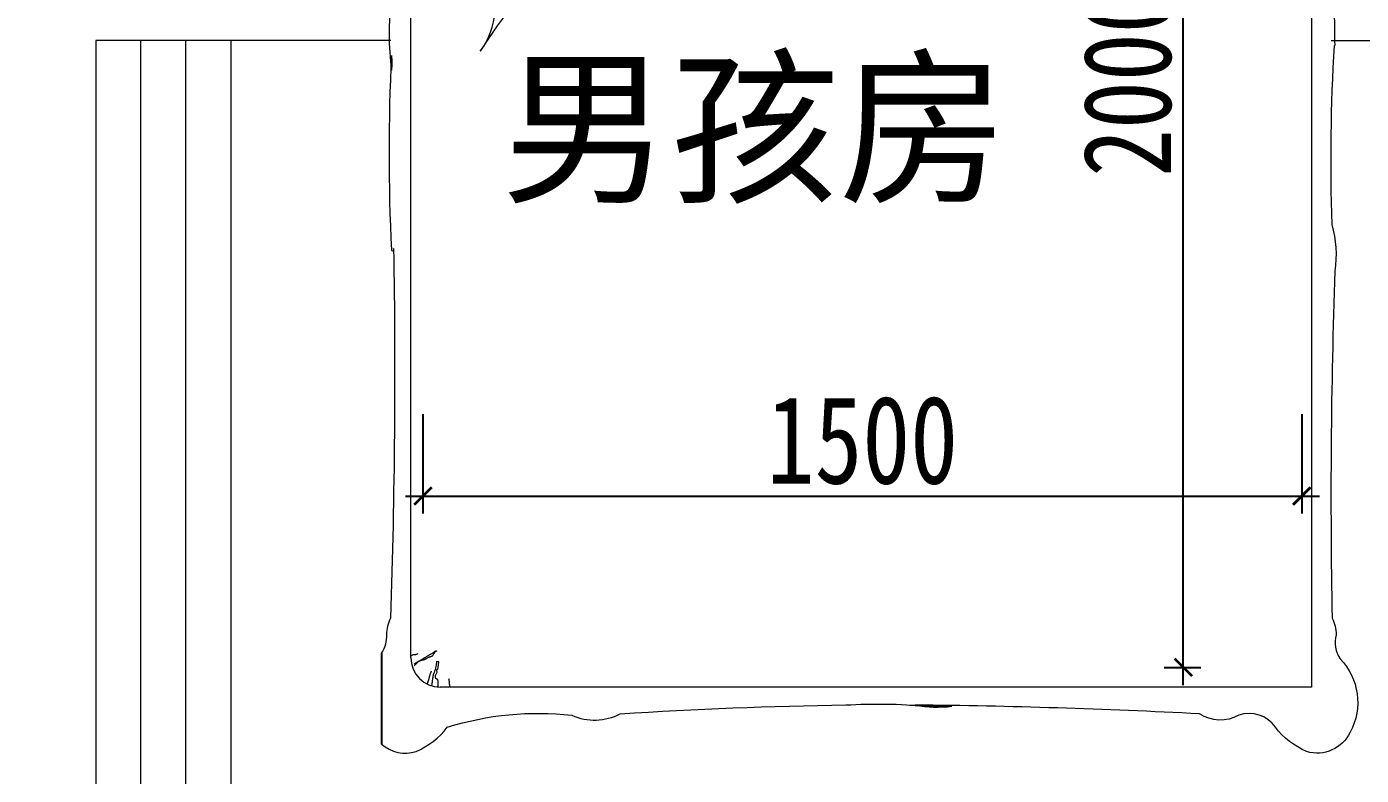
# Model space of a CAD drawing. Header units: millimetres. Extents: x -41640 to 3079702, y -5257903 to 68462.
# Drawn here: x -19604 to -17326, y 48205 to 49481 of the extents above; entities that cross this region are included whole.
import ezdxf

# ---------------------------------------------------------------- set-up
doc = ezdxf.new("R2010")
doc.units = ezdxf.units.MM
doc.header["$LTSCALE"] = 10
doc.layers.get('0').update_dxf_attribs({"color": 255})
doc.layers.get('Defpoints').update_dxf_attribs({"color": 255})
doc.layers.add('0008原建筑墙柱体', color=145, linetype='Continuous')
doc.layers.add('WALL', color=255, linetype='Continuous')
doc.layers.add('FURNITURE', color=2, linetype='Continuous', lineweight=5)
doc.styles.add('(图框)宋体', font='', dxfattribs={"width": 0.8})
doc.styles.get("Standard").update_dxf_attribs({"font": ''})
doc.styles.add('邓林', font='simhei.ttf')
doc.styles.get('(图框)宋体').set_extended_font_data('SimSun')
doc.styles.get('Standard').set_extended_font_data('SimSun')
doc.dimstyles.get("Standard").update_dxf_attribs({"dimtxt": 0.18, "dimasz": 0.18, "dimexe": 0.18, "dimexo": 0.0625, "dimgap": 0.09, "dimtad": 0, "dimtih": 1, "dimtoh": 1, "dimdec": 4, "dimzin": 0, "dimdsep": 46, "dimtxsty": 'Standard', "dimcen": 0.09, "dimadec": 0, "dimazin": 0, "dimtfac": 1, "dimtdec": 4, "dimtofl": 0, "dimtmove": 0, "dimatfit": 3, "dimfxl": 1, "dimtolj": 1, "dimtzin": 0, "dimarcsym": 0})

# ---------------------------------------------------------------- blocks, each defined once
blk = doc.blocks.new('_ArchTick')
at = {"color": 0, "linetype": 'ByBlock', "const_width": 0.15}
blk.add_lwpolyline([(-0.5, -0.5), (0.5, 0.5)], dxfattribs=at)
blk = doc.blocks.new('*D564')
at = {"color": 250, "lineweight": -2}
for p, q in [((-28380.4, 49097), (-28380.4, 47127)), ((-28231.1, 49067), (-28410.4, 49067)), ((-28230.4, 47157), (-28410.4, 47157))]:
    blk.add_line(p, q, dxfattribs=at)
at = {"layer": 'Defpoints', "color": 0, "lineweight": 30}
for p in [(-28201.1, 49067), (-28380.4, 47157), (3072889, 47157)]:
    blk.add_point(p, dxfattribs=at)
at = {"color": 250, "lineweight": -2, "xscale": 30, "yscale": 30, "zscale": 30}
for p, rotation in [((-28380.4, 49067), 90), ((-28380.4, 47157), 270)]:
    blk.add_blockref('_ArchTick', p, dxfattribs=dict(at, rotation=rotation))
at = {"color": 45, "insert": (-28475.4, 48112), "char_height": 150, "attachment_point": 5, "rotation": 90, "style": '(图框)宋体', "bg_fill": 3, "box_fill_scale": 1.1, "bg_fill_color": 256, "bg_fill_true_color": 13158600, "bg_fill_transparency": 5547292}
blk.add_mtext('1910', dxfattribs=at)
blk = doc.blocks.new('_Dot')
at = {"color": 0, "linetype": 'ByBlock', "lineweight": -2}
blk.add_line((-0.5, 0), (-1, 0), dxfattribs=at)
at = {"color": 0, "linetype": 'ByBlock', "const_width": 0.5}
blk.add_lwpolyline([(-0.25, 0, 1), (0.25, 0, 1)], format="xyb", close=True, dxfattribs=at)
blk = doc.blocks.new('DOT')
at = {"color": 0, "linetype": 'ByBlock'}
blk.add_line((-0.35, 0), (-1, 0), dxfattribs=at)
at = {"color": 0, "linetype": 'ByBlock', "const_width": 0.35}
blk.add_lwpolyline([(-0.175, 0, 1), (0.175, 0, 1)], format="xyb", close=True, dxfattribs=at)
blk = doc.blocks.new('*D565')
at = {"color": 250, "lineweight": -2}
for p, q in [((-29982.3, 49097), (-29982.3, 47127)), ((-30132.3, 49067), (-29952.3, 49067)), ((-29832.3, 47157), (-30012.3, 47157))]:
    blk.add_line(p, q, dxfattribs=at)
at = {"layer": 'Defpoints', "color": 0, "lineweight": 30}
for p in [(-30241.1, 49067), (-29982.3, 47157), (3070849, 47157)]:
    blk.add_point(p, dxfattribs=at)
at = {"color": 250, "lineweight": -2, "xscale": 30, "yscale": 30, "zscale": 30}
for p, rotation in [((-29982.3, 49067), 90), ((-29982.3, 47157), 270)]:
    blk.add_blockref('_ArchTick', p, dxfattribs=dict(at, rotation=rotation))
at = {"color": 45, "insert": (-30077.3, 48112), "char_height": 150, "attachment_point": 5, "rotation": 90, "style": '(图框)宋体', "bg_fill": 3, "box_fill_scale": 1.1, "bg_fill_color": 256, "bg_fill_true_color": 13158600, "bg_fill_transparency": 15090400}
blk.add_mtext('1910', dxfattribs=at)
blk = doc.blocks.new('*D572')
at = {"color": 250, "lineweight": -2}
for p, q in [((-25860, 47427), (-25860, 48987)), ((-25710, 48957), (-25890, 48957)), ((-25710, 47457), (-25890, 47457))]:
    blk.add_line(p, q, dxfattribs=at)
at = {"layer": 'Defpoints', "color": 0, "lineweight": 30}
for p in [(-25860, 48957), (-25671.3, 48957), (3075418.7, 47457)]:
    blk.add_point(p, dxfattribs=at)
at = {"color": 250, "lineweight": -2, "xscale": 30, "yscale": 30, "zscale": 30}
for p, rotation in [((-25860, 48957), 90), ((-25860, 47457), 270)]:
    blk.add_blockref('_ArchTick', p, dxfattribs=dict(at, rotation=rotation))
at = {"color": 45, "insert": (-25955, 48207), "char_height": 150, "attachment_point": 5, "rotation": 90, "style": '(图框)宋体', "bg_fill": 3, "box_fill_scale": 1.1, "bg_fill_color": 256, "bg_fill_true_color": 13158600, "bg_fill_transparency": 15126992}
blk.add_mtext('1500', dxfattribs=at)
blk = doc.blocks.new('*D461')
at = {"color": 250, "lineweight": -2}
for p, q in [((-18927.2, 48820.2), (-18927.2, 48650.8)), ((-17427.2, 48820.2), (-17427.2, 48650.8)), ((-18957.2, 48680.8), (-17397.2, 48680.8))]:
    blk.add_line(p, q, dxfattribs=at)
at = {"layer": 'Defpoints', "color": 0, "lineweight": 30}
for p in [(-18927.2, 48850.2), (-17427.2, 48850.2), (-17427.2, 48680.8)]:
    blk.add_point(p, dxfattribs=at)
at = {"color": 250, "lineweight": -2, "xscale": 30, "yscale": 30, "zscale": 30, "rotation": 180}
blk.add_blockref('_ArchTick', (-18927.2, 48680.8), dxfattribs=at)
at = {"color": 250, "lineweight": -2, "xscale": 30, "yscale": 30, "zscale": 30}
blk.add_blockref('_ArchTick', (-17427.2, 48680.8), dxfattribs=at)
at = {"color": 45, "insert": (-18177.2, 48775.8), "char_height": 150, "attachment_point": 5, "style": '(图框)宋体', "bg_fill": 3, "box_fill_scale": 1.1, "bg_fill_color": 256, "bg_fill_true_color": 13158600, "bg_fill_transparency": 6336608}
blk.add_mtext('1500', dxfattribs=at)
blk = doc.blocks.new('*D462')
at = {"color": 250, "lineweight": -2}
for p, q in [((-17629.4, 48358.5), (-17629.4, 50418.5)), ((-17662, 50388.5), (-17599.4, 50388.5)), ((-17662, 48388.5), (-17599.4, 48388.5))]:
    blk.add_line(p, q, dxfattribs=at)
at = {"layer": 'Defpoints', "color": 0, "lineweight": 30}
for p in [(-17692, 50388.5), (-17629.4, 50388.5), (-17692, 48388.5)]:
    blk.add_point(p, dxfattribs=at)
at = {"color": 250, "lineweight": -2, "xscale": 30, "yscale": 30, "zscale": 30}
for p, rotation in [((-17629.4, 50388.5), 90), ((-17629.4, 48388.5), 270)]:
    blk.add_blockref('_ArchTick', p, dxfattribs=dict(at, rotation=rotation))
at = {"color": 45, "insert": (-17724.4, 49388.5), "char_height": 150, "attachment_point": 5, "rotation": 90, "style": '(图框)宋体', "bg_fill": 3, "box_fill_scale": 1.1, "bg_fill_color": 256, "bg_fill_true_color": 13158600, "bg_fill_transparency": 6342384}
blk.add_mtext('2000', dxfattribs=at)

msp = doc.modelspace()

# ---------------------------------------------------------------- hatches: boundary and pattern name
at = {"layer": '0008原建筑墙柱体'}
h = msp.add_hatch(color=252, dxfattribs=at)
h.paths.add_polyline_path([(-20871.3, 46192), (-20671.3, 46192), (-20671.3, 50457), (-16321.1, 50457), (-16321.1, 49357), (-16081.1, 49357), (-16081.1, 50657), (-20631.3, 50657), (-20871.3, 50657)])
edge = h.paths.add_edge_path(flags=16)
edge.add_line((-20775.1, 46807.9), (-20671.3, 46807.9))
edge.add_line((-20775.1, 47067.4), (-20775.1, 46807.9))
edge.add_line((-20775.1, 47067.4), (-20775.1, 47067.4))
edge.add_line((-20775.1, 46807.9), (-20775.1, 47067.4))
edge = h.paths.add_edge_path(flags=17)
edge.add_line((-20871.3, 47144.6), (-20871.3, 47404.1))
edge.add_line((-20871.3, 47404.1), (-20871.3, 47144.6))
edge.add_line((-20871.3, 47144.6), (-20777.2, 47144.6))

# ---------------------------------------------------------------- linework, layer by layer
at = {"color": 45}
msp.add_line((-18998, 48413.2), (-18998, 48257.7), dxfattribs=at)
at = {"layer": 'FURNITURE', "color": 8}
for p, q in [((-17410, 48355), (-17410, 50246)), ((-18948, 48405), (-18948, 50226)), ((-19408.9, 47884, -35992.1), (-19408.9, 49457.7, 1144.4)), ((-19331.9, 47884, -35992.1), (-19331.9, 49457.7, 921.7)), ((-19254.9, 47884, -35992.1), (-19254.9, 49457.7, 691.4)), ((-17410, 48355), (-18898, 48355))]:
    msp.add_line(p, q, dxfattribs=at)
at = {"layer": 'FURNITURE', "color": 45}
for points in [[(-18971.9, 50368.8, 0.011146), (-18972.5, 50237.8, 0.00267), (-18977.3, 50009.3, 0.05901), (-18980.6, 49872.2, -0.038458), (-18978.1, 49748.5, 0.025508), (-18978.1, 49594.3, -0.10008), (-18985.8, 49513.5, 0.156657), (-18981.4, 49528.7, 0.063424), (-18981.1, 49407.4, 0.122052), (-18981.1, 49432, 0.024697), (-18981.1, 49100.4, 1.099833), (-18977.3, 49103.2, -0.012561), (-18982.7, 48472.7, 0.116259), (-18989.4, 48444.1, -0.149595), (-18998, 48413.2, -0.149595)], [(-17379.2, 50368.8, -0.011144), (-17385.5, 50237.8, -0.00267), (-17380.7, 50009.3, -0.05901), (-17377.4, 49872.2, 0.038458), (-17380, 49748.5, -0.025508), (-17380, 49594.3, 0.10008), (-17372.2, 49513.5, -0.007341), (-17371, 49449.5, -0.007679)], [(-17372.1, 49449.5, 0.02207), (-17376.1, 49143.8, -0.107642), (-17370.7, 49064.8, 0.013374), (-17375.4, 48472.7, -0.116259), (-17368.6, 48444.1, 0.225197), (-17361.7, 48403.1, -0.329446), (-17344.7, 48278.3, -0.37589), (-17419, 48245, -0.123892), (-17472.3, 48286.4, 0.342539), (-17534.8, 48306.8, -0.276618), (-17601.6, 48309.3, 0.0102), (-18086.6, 48324.4, 0.08185), (-18024.4, 48322.4, -0.022047), (-18096, 48323.4)], [(-18998, 48257.7, 0.260877), (-18939, 48245, 0.123892), (-18885.7, 48286.4, -0.105458), (-18673.2, 48306.8, 0.223225), (-18590.4, 48309.3, -0.012846), (-18205.5, 48324.4, -0.036947), (-18067.6, 48322.4, 0.055625), (-18096, 48323.4)]]:
    msp.add_lwpolyline(points, format="xyb", dxfattribs=at)
for points in [[(-18982.3, 49457.7), (-19485.9, 49457.7), (-19485.9, 47884), (-17595.9, 47884)], [(-17376.8, 49457.7), (-16866.9, 49457.7), (-16866.9, 47884), (-17110, 47884)]]:
    msp.add_lwpolyline(points, dxfattribs=at)
at = {"layer": 'FURNITURE', "color": 8}
for points in [[(-18948, 48408), (-18946.8, 48408.9), (-18945.8, 48409.5), (-18944.9, 48410), (-18944.2, 48410.3), (-18943.6, 48410.5), (-18943, 48410.6), (-18942.5, 48410.6), (-18942.1, 48410.6), (-18941.6, 48410.6), (-18941.2, 48410.7), (-18940.7, 48410.7), (-18940.3, 48410.7), (-18939.8, 48410.7), (-18939.4, 48410.8), (-18938.9, 48410.9), (-18938.5, 48411), (-18938, 48411.2), (-18937.6, 48411.4), (-18937.1, 48411.5), (-18936.8, 48411.7), (-18936.4, 48411.9), (-18936.2, 48412), (-18936, 48412.1), (-18936, 48412.2)], [(-18948, 48408), (-18946.8, 48408.9), (-18945.8, 48409.5), (-18944.9, 48410), (-18944.2, 48410.3), (-18943.6, 48410.5), (-18943, 48410.6), (-18942.5, 48410.6), (-18942.1, 48410.6), (-18941.6, 48410.6), (-18941.2, 48410.7), (-18940.7, 48410.7), (-18940.3, 48410.7), (-18939.8, 48410.7), (-18939.4, 48410.8), (-18938.9, 48410.9), (-18938.5, 48411), (-18938, 48411.2), (-18937.6, 48411.4), (-18937.1, 48411.5), (-18936.8, 48411.7), (-18936.4, 48411.9), (-18936.2, 48412), (-18936, 48412.1), (-18936, 48412.2)], [(-18942.5, 48393.9), (-18941.3, 48394.9), (-18940.2, 48395.7), (-18939.2, 48396.3), (-18938.4, 48396.8), (-18937.6, 48397.2), (-18937, 48397.6), (-18936.4, 48397.9), (-18935.8, 48398.2), (-18935.3, 48398.4), (-18934.8, 48398.7), (-18934.4, 48399), (-18933.9, 48399.2), (-18933.5, 48399.5), (-18933.1, 48399.7), (-18932.7, 48400), (-18932.2, 48400.3), (-18931.8, 48400.5), (-18931.3, 48400.8), (-18930.9, 48401.1), (-18930.4, 48401.4), (-18929.9, 48401.7), (-18929.3, 48402.1), (-18928.8, 48402.4), (-18928.1, 48402.8), (-18927.5, 48403.2), (-18926.8, 48403.6), (-18926.1, 48404), (-18925.4, 48404.4), (-18924.6, 48404.9), (-18923.9, 48405.3), (-18923.2, 48405.7), (-18922.5, 48406.2), (-18921.8, 48406.6), (-18921.2, 48407), (-18920.6, 48407.4), (-18920, 48407.7), (-18919.5, 48408.1), (-18918.9, 48408.5), (-18918.4, 48408.8), (-18917.8, 48409.1), (-18917.3, 48409.5), (-18916.8, 48409.8), (-18916.3, 48410.1), (-18915.7, 48410.4), (-18915.2, 48410.7), (-18914.7, 48411), (-18914.1, 48411.3), (-18913.5, 48411.6), (-18913, 48411.9), (-18912.4, 48412.2), (-18911.8, 48412.5), (-18911.2, 48412.8), (-18910.6, 48413.1), (-18910, 48413.4), (-18909.5, 48413.8), (-18908.9, 48414.1), (-18908.4, 48414.5), (-18908, 48414.8), (-18907.5, 48415.2), (-18907.1, 48415.5), (-18906.7, 48415.9), (-18906.3, 48416.2), (-18905.9, 48416.4), (-18905.6, 48416.6), (-18905.2, 48416.8), (-18904.9, 48416.8), (-18904.6, 48416.9), (-18904.4, 48416.9), (-18904.2, 48416.8), (-18904.1, 48416.7), (-18904.2, 48416.5), (-18904.3, 48416.3), (-18904.5, 48416.1), (-18904.9, 48415.8), (-18905.3, 48415.5), (-18905.8, 48415.2), (-18906.4, 48414.8), (-18906.9, 48414.3), (-18907.5, 48413.8), (-18908, 48413.2), (-18908.4, 48412.5), (-18908.8, 48411.8), (-18909.2, 48411.1), (-18909.6, 48410.4), (-18910, 48409.7), (-18910.4, 48409), (-18910.9, 48408.4), (-18911.4, 48407.9), (-18912, 48407.4), (-18912.7, 48407.1), (-18913.4, 48406.9), (-18914.2, 48406.6), (-18915, 48406.4), (-18915.8, 48406.2), (-18916.7, 48405.9), (-18917.5, 48405.6), (-18918.3, 48405.3), (-18919.1, 48404.8), (-18920, 48404.3), (-18920.8, 48403.8), (-18921.6, 48403.3), (-18922.5, 48402.8), (-18923.3, 48402.3), (-18924.3, 48401.9), (-18925.2, 48401.5), (-18926.1, 48401.2), (-18927.1, 48401), (-18928, 48400.8), (-18929, 48400.6), (-18929.8, 48400.4), (-18930.7, 48400.2), (-18931.4, 48400), (-18932.1, 48399.9), (-18932.7, 48399.6), (-18933.3, 48399.4), (-18933.8, 48399.2), (-18934.2, 48398.9), (-18934.6, 48398.7), (-18935, 48398.4), (-18935.3, 48398.1), (-18935.7, 48397.8), (-18936, 48397.4), (-18936.3, 48397.1), (-18936.7, 48396.7), (-18937, 48396.4), (-18937.3, 48396), (-18937.7, 48395.6), (-18938.1, 48395.3), (-18938.5, 48394.9), (-18939, 48394.5), (-18939.5, 48394), (-18940, 48393.5), (-18940.5, 48393), (-18941.2, 48392.3), (-18941.8, 48391.6), (-18942.5, 48390.8)], [(-18942.5, 48393.9), (-18941.3, 48394.9), (-18940.2, 48395.7), (-18939.2, 48396.3), (-18938.4, 48396.8), (-18937.6, 48397.2), (-18937, 48397.6), (-18936.4, 48397.9), (-18935.8, 48398.2), (-18935.3, 48398.4), (-18934.8, 48398.7), (-18934.4, 48399), (-18933.9, 48399.2), (-18933.5, 48399.5), (-18933.1, 48399.7), (-18932.7, 48400), (-18932.2, 48400.3), (-18931.8, 48400.5), (-18931.3, 48400.8), (-18930.9, 48401.1), (-18930.4, 48401.4), (-18929.9, 48401.7), (-18929.3, 48402.1), (-18928.8, 48402.4), (-18928.1, 48402.8), (-18927.5, 48403.2), (-18926.8, 48403.6), (-18926.1, 48404), (-18925.4, 48404.4), (-18924.6, 48404.9), (-18923.9, 48405.3), (-18923.2, 48405.7), (-18922.5, 48406.2), (-18921.8, 48406.6), (-18921.2, 48407), (-18920.6, 48407.4), (-18920, 48407.7), (-18919.5, 48408.1), (-18918.9, 48408.5), (-18918.4, 48408.8), (-18917.8, 48409.1), (-18917.3, 48409.5), (-18916.8, 48409.8), (-18916.3, 48410.1), (-18915.7, 48410.4), (-18915.2, 48410.7), (-18914.7, 48411), (-18914.1, 48411.3), (-18913.5, 48411.6), (-18913, 48411.9), (-18912.4, 48412.2), (-18911.8, 48412.5), (-18911.2, 48412.8), (-18910.6, 48413.1), (-18910, 48413.4), (-18909.5, 48413.8), (-18908.9, 48414.1), (-18908.4, 48414.5), (-18908, 48414.8), (-18907.5, 48415.2), (-18907.1, 48415.5), (-18906.7, 48415.9), (-18906.3, 48416.2), (-18905.9, 48416.4), (-18905.6, 48416.6), (-18905.2, 48416.8), (-18904.9, 48416.8), (-18904.6, 48416.9), (-18904.4, 48416.9), (-18904.2, 48416.8), (-18904.1, 48416.7), (-18904.2, 48416.5), (-18904.3, 48416.3), (-18904.5, 48416.1), (-18904.9, 48415.8), (-18905.3, 48415.5), (-18905.8, 48415.2), (-18906.4, 48414.8), (-18906.9, 48414.3), (-18907.5, 48413.8), (-18908, 48413.2), (-18908.4, 48412.5), (-18908.8, 48411.8), (-18909.2, 48411.1), (-18909.6, 48410.4), (-18910, 48409.7), (-18910.4, 48409), (-18910.9, 48408.4), (-18911.4, 48407.9), (-18912, 48407.4), (-18912.7, 48407.1), (-18913.4, 48406.9), (-18914.2, 48406.6), (-18915, 48406.4), (-18915.8, 48406.2), (-18916.7, 48405.9), (-18917.5, 48405.6), (-18918.3, 48405.3), (-18919.1, 48404.8), (-18920, 48404.3), (-18920.8, 48403.8), (-18921.6, 48403.3), (-18922.5, 48402.8), (-18923.3, 48402.3), (-18924.3, 48401.9), (-18925.2, 48401.5), (-18926.1, 48401.2), (-18927.1, 48401), (-18928, 48400.8), (-18929, 48400.6), (-18929.8, 48400.4), (-18930.7, 48400.2), (-18931.4, 48400), (-18932.1, 48399.9), (-18932.7, 48399.6), (-18933.3, 48399.4), (-18933.8, 48399.2), (-18934.2, 48398.9), (-18934.6, 48398.7), (-18935, 48398.4), (-18935.3, 48398.1), (-18935.7, 48397.8), (-18936, 48397.4), (-18936.3, 48397.1), (-18936.7, 48396.7), (-18937, 48396.4), (-18937.3, 48396), (-18937.7, 48395.6), (-18938.1, 48395.3), (-18938.5, 48394.9), (-18939, 48394.5), (-18939.5, 48394), (-18940, 48393.5), (-18940.5, 48393), (-18941.2, 48392.3), (-18941.8, 48391.6), (-18942.5, 48390.8)], [(-18903.9, 48398.4), (-18905, 48392.5), (-18905.9, 48387.9), (-18906.7, 48384.5), (-18907.4, 48381.9), (-18908, 48380.1), (-18908.5, 48378.9), (-18908.8, 48378.1), (-18909.2, 48377.5), (-18909.4, 48376.9), (-18909.6, 48376.4), (-18909.8, 48375.8), (-18909.9, 48375.2), (-18910, 48374.7), (-18910.1, 48374), (-18910.2, 48373.4), (-18910.3, 48372.7), (-18910.4, 48371.9), (-18910.5, 48371), (-18910.7, 48369.9), (-18911, 48368.4), (-18911.3, 48366.4), (-18911.7, 48364), (-18912.2, 48361), (-18912.9, 48357.2)], [(-18903.9, 48398.4), (-18905, 48392.5), (-18905.9, 48387.9), (-18906.7, 48384.5), (-18907.4, 48381.9), (-18908, 48380.1), (-18908.5, 48378.9), (-18908.8, 48378.1), (-18909.2, 48377.5), (-18909.4, 48376.9), (-18909.6, 48376.4), (-18909.8, 48375.8), (-18909.9, 48375.2), (-18910, 48374.7), (-18910.1, 48374), (-18910.2, 48373.4), (-18910.3, 48372.7), (-18910.4, 48371.9), (-18910.5, 48371), (-18910.7, 48369.9), (-18911, 48368.4), (-18911.3, 48366.4), (-18911.7, 48364), (-18912.2, 48361), (-18912.9, 48357.2)], [(-18903.9, 48398.4), (-18901.7, 48399), (-18900.8, 48397.5), (-18900.8, 48397.5), (-18901.9, 48389), (-18902.5, 48385.1), (-18903.9, 48383.9), (-18903.3, 48379.8), (-18906.2, 48374.1), (-18906.2, 48371.4), (-18902.7, 48368), (-18901.9, 48365.1), (-18901.7, 48363.5), (-18901.7, 48355.1), (-18901.7, 48356.6)], [(-18903.9, 48398.4), (-18901.7, 48399), (-18900.8, 48397.5), (-18900.8, 48397.5), (-18901.9, 48389), (-18902.5, 48385.1), (-18903.9, 48383.9), (-18903.3, 48379.8), (-18906.2, 48374.1), (-18906.2, 48371.4), (-18902.7, 48368), (-18901.9, 48365.1), (-18901.7, 48363.5), (-18901.7, 48355.1), (-18901.7, 48356.6)], [(-18920.2, 48360.2), (-18919.2, 48362.5), (-18918.4, 48364.5), (-18917.7, 48366.3), (-18917.2, 48367.9), (-18916.8, 48369.3), (-18916.5, 48370.6), (-18916.2, 48371.7), (-18915.9, 48372.8), (-18915.7, 48373.8), (-18915.4, 48374.7), (-18915.1, 48375.7), (-18914.8, 48376.8), (-18914.3, 48378), (-18913.9, 48379.3), (-18913.3, 48380.7), (-18912.7, 48382.4)], [(-18920.2, 48360.2), (-18919.2, 48362.5), (-18918.4, 48364.5), (-18917.7, 48366.3), (-18917.2, 48367.9), (-18916.8, 48369.3), (-18916.5, 48370.6), (-18916.2, 48371.7), (-18915.9, 48372.8), (-18915.7, 48373.8), (-18915.4, 48374.7), (-18915.1, 48375.7), (-18914.8, 48376.8), (-18914.3, 48378), (-18913.9, 48379.3), (-18913.3, 48380.7), (-18912.7, 48382.4)], [(-18883.7, 48369.7), (-18883.2, 48367.8), (-18882.9, 48366), (-18882.6, 48364.2), (-18882.4, 48362.3), (-18882.3, 48360.5), (-18882.2, 48358.7), (-18882.2, 48356.8), (-18882.2, 48355)], [(-18883.7, 48369.7), (-18883.2, 48367.8), (-18882.9, 48366), (-18882.6, 48364.2), (-18882.4, 48362.3), (-18882.3, 48360.5), (-18882.2, 48358.7), (-18882.2, 48356.8), (-18882.2, 48355)]]:
    msp.add_lwpolyline(points, dxfattribs=at)
for centre, radius, start, end in [((-18042.7, 48947.3), 928, 97.3056, 147.9768), ((-18042.7, 48947.3), 928, 97.3056, 147.9768), ((-18929.1, 49514.4), 124.7, 323.0265, 98.714), ((-18929.1, 49514.4), 124.7, 323.0265, 98.714), ((-18898, 48405), 50, 180, 270), ((-18898, 48405), 50, 180, 270)]:
    msp.add_arc(centre, radius, start, end, dxfattribs=at)

# ---------------------------------------------------------------- texts
at = {"layer": 'WALL', "color": 45, "linetype": 'ByBlock', "insert": (-18793.4, 49414.1, 0), "char_height": 211.2, "width": 1868.847, "attachment_point": 1, "style": '邓林'}
msp.add_mtext('男孩房', dxfattribs=at)

# ---------------------------------------------------------------- next in the draw order: dimensions: what is measured, and where the dimension line sits
at = {"color": 250}
dim = msp.add_linear_dim(base=(-28380.4, 47157), p1=(-28201.1, 49067), p2=(3072889, 47157), angle=90, dimstyle='Standard', override={"dimtxt": 150, "dimasz": 30, "dimexe": 30, "dimexo": 30, "dimgap": 20, "dimtad": 1, "dimtih": 0, "dimtoh": 0, "dimdec": 0, "dimzin": 8, "dimdsep": 44, "dimtxsty": '(图框)宋体', "dimblk": 'ArchTick', "dimcen": 0.6, "dimdle": 30, "dimclrd": 250, "dimclre": 250, "dimclrt": 45, "dimtdec": 0, "dimtofl": 1, "dimtmove": 1, "dimldrblk": 'DOT', "dimfxl": 150, "dimfxlon": 1, "dimtfill": 1, "dimtolj": 0, "dimtzin": 8, "dimarcsym": 1}, dxfattribs=at)
dim.commit()
dim.dimension.update_dxf_attribs({"geometry": '*D564', "text_midpoint": (-28475.4, 48112)})

# ---------------------------------------------------------------- next in the draw order: dimensions: what is measured, and where the dimension line sits
dim = msp.add_linear_dim(base=(-29982.3, 47157), p1=(-30241.1, 49067), p2=(3070849, 47157), angle=90, dimstyle='Standard', override={"dimtxt": 150, "dimasz": 30, "dimexe": 30, "dimexo": 30, "dimgap": 20, "dimtad": 1, "dimtih": 0, "dimtoh": 0, "dimdec": 0, "dimzin": 8, "dimdsep": 44, "dimtxsty": '(图框)宋体', "dimblk": 'ArchTick', "dimcen": 0.6, "dimdle": 30, "dimclrd": 250, "dimclre": 250, "dimclrt": 45, "dimtdec": 0, "dimtofl": 1, "dimtmove": 1, "dimldrblk": 'DOT', "dimfxl": 150, "dimfxlon": 1, "dimtfill": 1, "dimtolj": 0, "dimtzin": 8, "dimarcsym": 1}, dxfattribs=at)
dim.commit()
dim.dimension.update_dxf_attribs({"geometry": '*D565', "text_midpoint": (-30077.3, 48112)})

# ---------------------------------------------------------------- next in the draw order: dimensions: what is measured, and where the dimension line sits
dim = msp.add_linear_dim(base=(-25860, 48957), p1=(3075418.7, 47457), p2=(-25671.3, 48957), angle=90, dimstyle='Standard', override={"dimtxt": 150, "dimasz": 30, "dimexe": 30, "dimexo": 30, "dimgap": 20, "dimtad": 1, "dimtih": 0, "dimtoh": 0, "dimdec": 0, "dimzin": 8, "dimdsep": 44, "dimtxsty": '(图框)宋体', "dimblk": 'ArchTick', "dimcen": 0.6, "dimdle": 30, "dimclrd": 250, "dimclre": 250, "dimclrt": 45, "dimtdec": 0, "dimtofl": 1, "dimtmove": 1, "dimldrblk": 'DOT', "dimfxl": 150, "dimfxlon": 1, "dimtfill": 1, "dimtolj": 0, "dimtzin": 8, "dimarcsym": 1}, dxfattribs=at)
dim.commit()
dim.dimension.update_dxf_attribs({"geometry": '*D572', "text_midpoint": (-25955, 48207)})

# ---------------------------------------------------------------- next in the draw order: dimensions: what is measured, and where the dimension line sits
dim = msp.add_linear_dim(base=(-17427.2, 48680.8), p1=(-18927.2, 48850.2), p2=(-17427.2, 48850.2), dimstyle='Standard', override={"dimtxt": 150, "dimasz": 30, "dimexe": 30, "dimexo": 30, "dimgap": 20, "dimtad": 1, "dimtih": 0, "dimtoh": 0, "dimdec": 0, "dimzin": 8, "dimdsep": 44, "dimtxsty": '(图框)宋体', "dimblk": 'ArchTick', "dimcen": 0.6, "dimdle": 30, "dimclrd": 250, "dimclre": 250, "dimclrt": 45, "dimtdec": 0, "dimtofl": 1, "dimtmove": 1, "dimldrblk": 'DOT', "dimfxl": 150, "dimfxlon": 1, "dimtfill": 1, "dimtolj": 0, "dimtzin": 8, "dimarcsym": 1}, dxfattribs=at)
dim.commit()
dim.dimension.update_dxf_attribs({"geometry": '*D461', "text_midpoint": (-18177.2, 48775.8)})

# ---------------------------------------------------------------- next in the draw order: dimensions: what is measured, and where the dimension line sits
dim = msp.add_linear_dim(base=(-17629.4, 50388.5), p1=(-17692, 48388.5), p2=(-17692, 50388.5), angle=90, dimstyle='Standard', override={"dimtxt": 150, "dimasz": 30, "dimexe": 30, "dimexo": 30, "dimgap": 20, "dimtad": 1, "dimtih": 0, "dimtoh": 0, "dimdec": 0, "dimzin": 8, "dimdsep": 44, "dimtxsty": '(图框)宋体', "dimblk": 'ArchTick', "dimcen": 0.6, "dimdle": 30, "dimclrd": 250, "dimclre": 250, "dimclrt": 45, "dimtdec": 0, "dimtofl": 1, "dimtmove": 1, "dimldrblk": 'DOT', "dimfxl": 150, "dimfxlon": 1, "dimtfill": 1, "dimtolj": 0, "dimtzin": 8, "dimarcsym": 1}, dxfattribs=at)
dim.commit()
dim.dimension.update_dxf_attribs({"geometry": '*D462', "text_midpoint": (-17724.4, 49388.5)})

doc.saveas('drawing.dxf')
